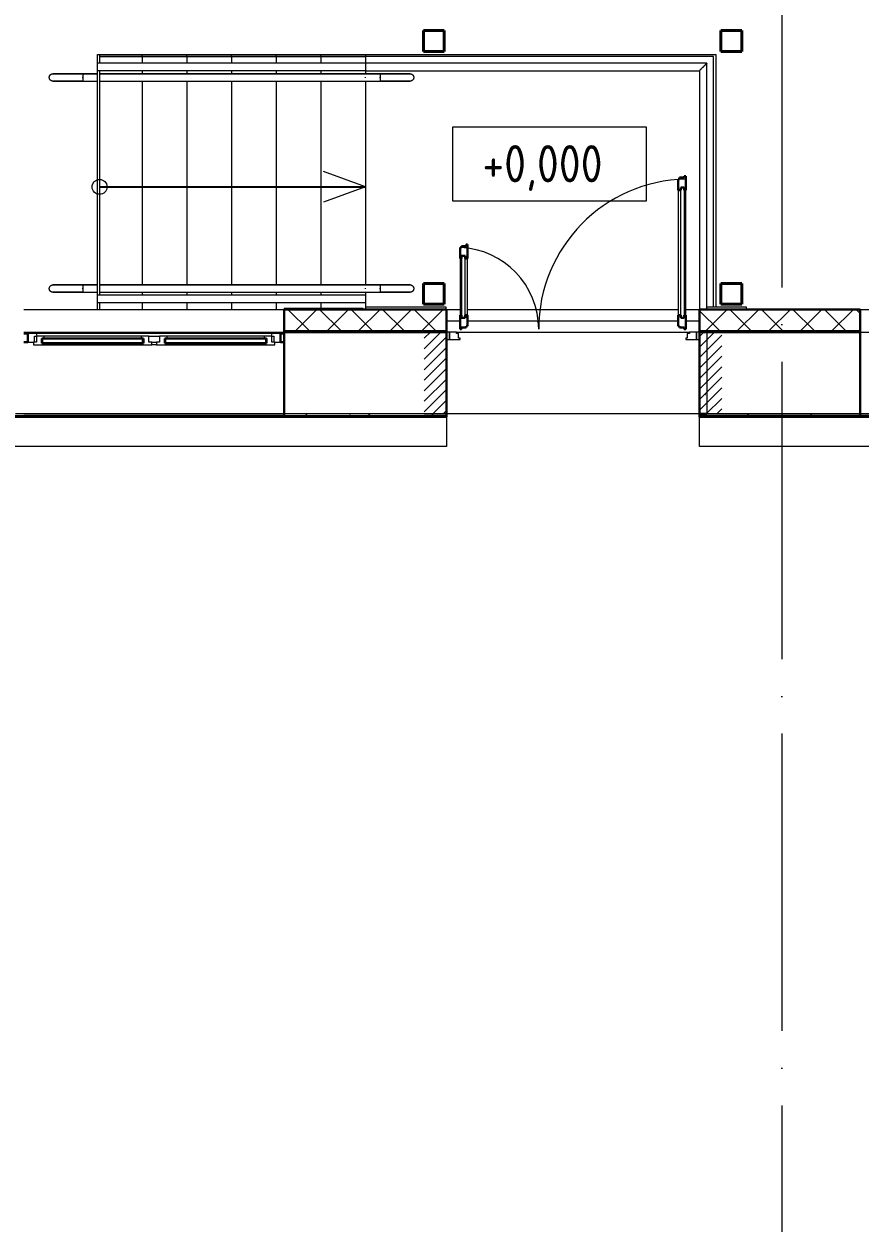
# Model space of a CAD drawing. Header units: millimetres. Extents: x -695119 to 412940, y -249585 to 622758.
# Drawn here: x -12803 to -7183, y 102594 to 110657 of the extents above; entities that cross this region are included whole.
import ezdxf

# ---------------------------------------------------------------- set-up
doc = ezdxf.new("R2010")
doc.units = ezdxf.units.MM
doc.linetypes.add('ADSK_Линия сетки', pattern=[25, 20, -2.5, 0, -2.5])
doc.linetypes.add('ADSK_Штриховая_ш2 п1_5', pattern=[4.5, 3, -1.5])
for name, color, linetype, lineweight in [('_ Окна', 252, 'Continuous', 30), ('Аннотация', 252, 'Continuous', 18), ('Двери', 8, 'Continuous', 9), ('Лестницы', 8, 'Continuous', 9), ('Несущие колонны', 252, 'Continuous', 18), ('Ограждение', 8, 'Continuous', 9), ('Окна', 252, 'Continuous', 9), ('Оси', 252, 'Continuous', 9), ('Отметки', 252, 'Continuous', 9), ('Стены внутренние', 252, 'Continuous', 18), ('Стены наружные', 252, 'Continuous', 18), ('Стены штриховка', 7, 'Continuous', 9)]:
    doc.layers.add(name, color=color, linetype=linetype, lineweight=lineweight)
doc.layers.add('Двери открывание', color=7, linetype='Continuous', lineweight=9, true_color=0xc0c0c0)
doc.layers.add('Узлы', color=7, linetype='Continuous')
doc.styles.add('GOST Common_3', font='', dxfattribs={"height": 3.5})
doc.styles.get('GOST Common_3').set_extended_font_data('GOST type B')

# ---------------------------------------------------------------- blocks, each defined once
blk = doc.blocks.new('1 этаж')
at = {"layer": 'Двери', "lineweight": 18, "true_color": 0x636466}
h = blk.add_hatch(dxfattribs=at)
h.set_pattern_fill('FP_2', color=251, style=0, pattern_type=2)
h.set_pattern_definition([(45, (-54187.8, 27133.27), (-35.3553, 35.3553), [])])
h.paths.add_polyline_path([(-53062.8, 26858.3), (-53062.8, 27408.3), (-53212.8, 27408.3), (-53212.8, 26858.3), (-53135.8, 26858.3)])
h.paths.add_polyline_path([(-54912.8, 26858.3), (-54912.8, 27408.3), (-55062.8, 27408.3), (-55062.8, 26858.3)])
at = {"layer": '_ Окна', "color": 251, "true_color": 0x636466}
for p, q in [((-57727.8, 27398.3), (-57752.8, 27398.3)), ((-57752.8, 27340.3), (-57727.8, 27340.3)), ((-57727.8, 27340.3), (-57727.8, 27398.3)), ((-57629.8, 27364.3), (-57632.8, 27364.3)), ((-57632.8, 27364.3), (-57632.8, 27332.3)), ((-57632.8, 27332.3), (-57629.8, 27332.3)), ((-56952.8, 27364.3), (-57629.8, 27364.3)), ((-57629.8, 27364.3), (-57629.8, 27332.3)), ((-57629.8, 27332.3), (-57629.8, 27364.3)), ((-57629.8, 27332.3), (-56952.8, 27332.3)), ((-56952.8, 27332.3), (-56952.8, 27364.3)), ((-56952.8, 27364.3), (-56952.8, 27332.3)), ((-56949.8, 27364.3), (-56952.8, 27364.3)), ((-56952.8, 27332.3), (-56949.8, 27332.3)), ((-56949.8, 27332.3), (-56949.8, 27364.3)), ((-56802.8, 27364.3), (-56805.8, 27364.3)), ((-56805.8, 27364.3), (-56805.8, 27332.3)), ((-56805.8, 27332.3), (-56802.8, 27332.3)), ((-56125.8, 27364.3), (-56802.8, 27364.3)), ((-56802.8, 27364.3), (-56802.8, 27332.3)), ((-56802.8, 27332.3), (-56802.8, 27364.3)), ((-56802.8, 27332.3), (-56125.8, 27332.3)), ((-56125.8, 27332.3), (-56125.8, 27364.3)), ((-56125.8, 27364.3), (-56125.8, 27332.3)), ((-56122.8, 27364.3), (-56125.8, 27364.3)), ((-56125.8, 27332.3), (-56122.8, 27332.3)), ((-56122.8, 27332.3), (-56122.8, 27364.3)), ((-56002.8, 27398.3), (-56027.8, 27398.3)), ((-56027.8, 27398.3), (-56027.8, 27340.3)), ((-56027.8, 27340.3), (-56002.8, 27340.3))]:
    blk.add_line(p, q, dxfattribs=at)
at = {"layer": '_ Окна', "color": 251, "lineweight": 18, "true_color": 0x636466}
for p, q in [((-57668.4, 27398.3), (-57727.8, 27398.3)), ((-57727.8, 27398.3), (-57727.8, 27340.3)), ((-57727.8, 27340.3), (-57689.8, 27340.3)), ((-57669.8, 27340.3), (-57689.8, 27340.3)), ((-57689.8, 27340.3), (-57689.8, 27323.3)), ((-57681.8, 27340.3), (-57681.8, 27381.3)), ((-57681.8, 27381.3), (-57669.8, 27381.3)), ((-57669.8, 27381.3), (-57669.8, 27340.3)), ((-57619.4, 27381.3), (-57669.8, 27381.3)), ((-57663.8, 27381.3), (-57668.4, 27398.3)), ((-57632.8, 27332.3), (-57632.8, 27364.3)), ((-57632.8, 27364.3), (-57614.8, 27364.3)), ((-57614.8, 27332.3), (-57632.8, 27332.3)), ((-57614.8, 27364.3), (-57619.4, 27381.3)), ((-57617.2, 27323.3), (-57614.8, 27332.3)), ((-56963.2, 27381.3), (-56967.8, 27364.3)), ((-56967.8, 27364.3), (-56949.8, 27364.3)), ((-56949.8, 27332.3), (-56967.8, 27332.3)), ((-56967.8, 27332.3), (-56965.4, 27323.3)), ((-56912.8, 27381.3), (-56963.2, 27381.3)), ((-56949.8, 27364.3), (-56949.8, 27332.3)), ((-56912.8, 27340.3), (-56912.8, 27381.3)), ((-56892.8, 27340.3), (-56912.8, 27340.3)), ((-56892.8, 27323.3), (-56892.8, 27340.3)), ((-56842.8, 27340.3), (-56862.8, 27340.3)), ((-56862.8, 27340.3), (-56862.8, 27323.3)), ((-56842.8, 27381.3), (-56842.8, 27340.3)), ((-56792.4, 27381.3), (-56842.8, 27381.3)), ((-56805.8, 27332.3), (-56805.8, 27364.3)), ((-56805.8, 27364.3), (-56787.8, 27364.3)), ((-56787.8, 27332.3), (-56805.8, 27332.3)), ((-56787.8, 27364.3), (-56792.4, 27381.3)), ((-56790.2, 27323.3), (-56787.8, 27332.3)), ((-56136.2, 27381.3), (-56140.8, 27364.3)), ((-56140.8, 27364.3), (-56122.8, 27364.3)), ((-56122.8, 27332.3), (-56140.8, 27332.3)), ((-56140.8, 27332.3), (-56138.4, 27323.3)), ((-56085.8, 27381.3), (-56136.2, 27381.3)), ((-56122.8, 27364.3), (-56122.8, 27332.3)), ((-56087.2, 27398.3), (-56091.8, 27381.3)), ((-56027.8, 27398.3), (-56087.2, 27398.3)), ((-56085.8, 27340.3), (-56085.8, 27381.3)), ((-56085.8, 27381.3), (-56073.8, 27381.3)), ((-56065.8, 27340.3), (-56085.8, 27340.3)), ((-56073.8, 27381.3), (-56073.8, 27340.3)), ((-56065.8, 27323.3), (-56065.8, 27340.3)), ((-56065.8, 27340.3), (-56027.8, 27340.3)), ((-56027.8, 27340.3), (-56027.8, 27398.3)), ((-57689.8, 27323.3), (-57633.8, 27323.3)), ((-57633.8, 27323.3), (-57632.8, 27324.3)), ((-57632.8, 27324.3), (-57631.8, 27323.3)), ((-57631.8, 27323.3), (-57617.2, 27323.3)), ((-56965.4, 27323.3), (-56950.8, 27323.3)), ((-56950.8, 27323.3), (-56949.8, 27324.3)), ((-56949.8, 27324.3), (-56948.8, 27323.3)), ((-56948.8, 27323.3), (-56892.8, 27323.3)), ((-56862.8, 27323.3), (-56806.8, 27323.3)), ((-56806.8, 27323.3), (-56805.8, 27324.3)), ((-56805.8, 27324.3), (-56804.8, 27323.3)), ((-56804.8, 27323.3), (-56790.2, 27323.3)), ((-56138.4, 27323.3), (-56123.8, 27323.3)), ((-56123.8, 27323.3), (-56122.8, 27324.3)), ((-56122.8, 27324.3), (-56121.8, 27323.3)), ((-56121.8, 27323.3), (-56065.8, 27323.3))]:
    blk.add_line(p, q, dxfattribs=at)
at = {"layer": 'Аннотация', "color": 251, "lineweight": 20, "true_color": 0x636466}
for p, q in [((-54869.9, 28288.4), (-54869.9, 28788.4)), ((-54869.9, 28788.4), (-53569.9, 28788.4)), ((-53569.9, 28788.4), (-53569.9, 28288.4)), ((-55457.8, 28384.3), (-55739.7, 28486.9)), ((-55457.8, 28384.3), (-55739.7, 28281.7)), ((-53569.9, 28288.4), (-54869.9, 28288.4))]:
    blk.add_line(p, q, dxfattribs=at)
blk.add_circle((-57244.8, 28384.3), 50, dxfattribs=at)
at = {"layer": 'Двери', "color": 251, "lineweight": 30, "true_color": 0x636466}
for p, q in [((-53345.8, 28436.3), (-53354.8, 28436.3)), ((-53354.8, 28436.3), (-53354.8, 28362.3)), ((-53313.8, 28446.3), (-53345.8, 28446.3)), ((-53345.8, 28446.3), (-53345.8, 28436.3)), ((-53337.8, 28362.3), (-53337.8, 28380.3)), ((-53337.8, 28380.3), (-53313.8, 28380.3)), ((-53304.8, 28456.3), (-53313.8, 28456.3)), ((-53313.8, 28456.3), (-53313.8, 28446.3)), ((-53313.8, 28380.3), (-53313.8, 28362.3)), ((-53304.8, 28362.3), (-53304.8, 28456.3)), ((-53354.8, 28362.3), (-53337.8, 28362.3)), ((-53313.8, 28362.3), (-53304.8, 28362.3)), ((-54779.8, 27986.3), (-54811.8, 27986.3)), ((-54811.8, 27986.3), (-54811.8, 27976.3)), ((-54770.8, 27996.3), (-54779.8, 27996.3)), ((-54779.8, 27996.3), (-54779.8, 27986.3)), ((-54770.8, 27902.3), (-54770.8, 27996.3)), ((-54811.8, 27976.3), (-54820.8, 27976.3)), ((-54820.8, 27976.3), (-54820.8, 27902.3)), ((-54811.8, 27902.3), (-54820.8, 27902.3)), ((-54811.8, 27920.3), (-54811.8, 27902.3)), ((-54787.8, 27920.3), (-54811.8, 27920.3)), ((-54787.8, 27902.3), (-54787.8, 27920.3)), ((-54770.8, 27902.3), (-54787.8, 27902.3)), ((-54820.8, 27522.3), (-54820.8, 27428.3)), ((-54811.8, 27522.3), (-54820.8, 27522.3)), ((-54811.8, 27504.3), (-54811.8, 27522.3)), ((-54787.8, 27504.3), (-54811.8, 27504.3)), ((-54787.8, 27522.3), (-54787.8, 27504.3)), ((-54770.8, 27522.3), (-54787.8, 27522.3)), ((-54770.8, 27448.3), (-54770.8, 27522.3)), ((-53354.8, 27522.3), (-53354.8, 27448.3)), ((-53354.8, 27522.3), (-53337.8, 27522.3)), ((-53337.8, 27522.3), (-53337.8, 27504.3)), ((-53337.8, 27504.3), (-53313.8, 27504.3)), ((-53313.8, 27522.3), (-53304.8, 27522.3)), ((-53313.8, 27504.3), (-53313.8, 27522.3)), ((-53304.8, 27428.3), (-53304.8, 27522.3)), ((-54820.8, 27428.3), (-54811.8, 27428.3)), ((-54811.8, 27428.3), (-54811.8, 27438.3)), ((-54811.8, 27438.3), (-54779.8, 27438.3)), ((-54779.8, 27438.3), (-54779.8, 27448.3)), ((-54779.8, 27448.3), (-54770.8, 27448.3)), ((-53354.8, 27448.3), (-53345.8, 27448.3)), ((-53345.8, 27448.3), (-53345.8, 27438.3)), ((-53345.8, 27438.3), (-53313.8, 27438.3)), ((-53313.8, 27438.3), (-53313.8, 27428.3)), ((-53313.8, 27428.3), (-53304.8, 27428.3))]:
    blk.add_line(p, q, dxfattribs=at)
at = {"layer": 'Двери', "color": 251, "true_color": 0x636466}
for p, q in [((-53337.8, 27504.3), (-53337.8, 28380.3)), ((-53337.8, 28380.3), (-53313.8, 28380.3)), ((-53313.8, 28380.3), (-53313.8, 27504.3)), ((-53354.8, 28362.3), (-53354.8, 27522.3)), ((-53304.8, 27522.3), (-53304.8, 28362.3)), ((-54820.8, 27902.3), (-54820.8, 27522.3)), ((-54811.8, 27920.3), (-54811.8, 27504.3)), ((-54787.8, 27920.3), (-54811.8, 27920.3)), ((-54787.8, 27504.3), (-54787.8, 27920.3)), ((-54770.8, 27522.3), (-54770.8, 27902.3)), ((-54811.8, 27504.3), (-54787.8, 27504.3)), ((-53313.8, 27504.3), (-53337.8, 27504.3)), ((-54912.8, 27408.3), (-54912.8, 27358.3)), ((-54892.8, 27408.3), (-54912.8, 27408.3)), ((-54912.8, 27358.3), (-54892.8, 27358.3)), ((-54892.8, 27358.3), (-54892.8, 27408.3)), ((-54845.8, 27408.3), (-54892.8, 27408.3)), ((-54892.8, 27408.3), (-54892.8, 27358.3)), ((-54892.8, 27358.3), (-54820.8, 27358.3)), ((-54845.8, 27399.3), (-54845.8, 27408.3)), ((-54830.8, 27399.3), (-54845.8, 27399.3)), ((-54830.8, 27367.3), (-54830.8, 27399.3)), ((-54820.8, 27367.3), (-54830.8, 27367.3)), ((-54820.8, 27358.3), (-54820.8, 27367.3)), ((-53294.8, 27367.3), (-53304.8, 27367.3)), ((-53304.8, 27367.3), (-53304.8, 27358.3)), ((-53304.8, 27358.3), (-53232.8, 27358.3)), ((-53279.8, 27399.3), (-53294.8, 27399.3)), ((-53294.8, 27399.3), (-53294.8, 27367.3)), ((-53279.8, 27408.3), (-53279.8, 27399.3)), ((-53232.8, 27408.3), (-53279.8, 27408.3)), ((-53212.8, 27408.3), (-53232.8, 27408.3)), ((-53232.8, 27408.3), (-53232.8, 27358.3)), ((-53232.8, 27358.3), (-53232.8, 27408.3)), ((-53232.8, 27358.3), (-53212.8, 27358.3)), ((-53212.8, 27358.3), (-53212.8, 27408.3))]:
    blk.add_line(p, q, dxfattribs=at)
at = {"layer": 'Двери', "color": 251, "linetype": 'ADSK_Штриховая_ш2 п1_5', "true_color": 0x636466}
for p, q in [((-54912.8, 27408.3), (-55062.8, 27408.3)), ((-54912.8, 26858.3), (-54912.8, 27408.3)), ((-53062.8, 27408.3), (-53212.8, 27408.3)), ((-53212.8, 27408.3), (-53212.8, 26858.3)), ((-55062.8, 26858.3), (-54912.8, 26858.3)), ((-53212.8, 26858.3), (-53062.8, 26858.3))]:
    blk.add_line(p, q, dxfattribs=at)
at = {"layer": 'Двери открывание', "color": 251, "true_color": 0x636466}
for centre, radius, start, end in [((-53284.8, 27428.3), 1008, 91.1369, 180), ((-54840.8, 27428.3), 548, 0, 87.90845)]:
    blk.add_arc(centre, radius, start, end, dxfattribs=at)
at = {"layer": 'Лестницы', "color": 251, "true_color": 0x636466}
for p, q in [((-57244.8, 29260.3), (-56957.8, 29260.3)), ((-56957.8, 29260.3), (-56657.8, 29260.3)), ((-56957.8, 29260.3), (-56957.8, 29215.3)), ((-56957.8, 29260.3), (-56957.8, 29215.3)), ((-56657.8, 29260.3), (-56357.8, 29260.3)), ((-56657.8, 29260.3), (-56657.8, 29215.3)), ((-56657.8, 29260.3), (-56657.8, 29215.3)), ((-56357.8, 29260.3), (-56057.8, 29260.3)), ((-56357.8, 29260.3), (-56357.8, 29215.3)), ((-56357.8, 29260.3), (-56357.8, 29215.3)), ((-56057.8, 29260.3), (-55757.8, 29260.3)), ((-56057.8, 29260.3), (-56057.8, 29215.3)), ((-56057.8, 29260.3), (-56057.8, 29215.3)), ((-55757.8, 29260.3), (-55457.8, 29260.3)), ((-55757.8, 29260.3), (-55757.8, 29215.3)), ((-55757.8, 29260.3), (-55757.8, 29215.3)), ((-53117.8, 29260.3), (-55457.8, 29260.3)), ((-55457.8, 29260.3), (-55457.8, 29215.3)), ((-55457.8, 29260.3), (-55457.8, 29215.3)), ((-53117.8, 27577.8), (-53117.8, 29260.3)), ((-56957.8, 29165.3), (-56957.8, 29145.3)), ((-56957.8, 29165.3), (-56957.8, 29145.3)), ((-56657.8, 29165.3), (-56657.8, 29145.3)), ((-56657.8, 29165.3), (-56657.8, 29145.3)), ((-56357.8, 29165.3), (-56357.8, 29145.3)), ((-56357.8, 29165.3), (-56357.8, 29145.3)), ((-56057.8, 29165.3), (-56057.8, 29145.3)), ((-56057.8, 29165.3), (-56057.8, 29145.3)), ((-55757.8, 29165.3), (-55757.8, 29145.3)), ((-55757.8, 29165.3), (-55757.8, 29145.3)), ((-55457.8, 29165.3), (-55457.8, 29145.3)), ((-55457.8, 29165.3), (-55457.8, 29145.3)), ((-56957.8, 29095.3), (-56957.8, 27725.3)), ((-56957.8, 29095.3), (-56957.8, 27725.3)), ((-56657.8, 29095.3), (-56657.8, 27725.3)), ((-56657.8, 29095.3), (-56657.8, 27725.3)), ((-56357.8, 29095.3), (-56357.8, 27725.3)), ((-56357.8, 29095.3), (-56357.8, 27725.3)), ((-56057.8, 29095.3), (-56057.8, 27725.3)), ((-56057.8, 29095.3), (-56057.8, 27725.3)), ((-55757.8, 29095.3), (-55757.8, 27725.3)), ((-55757.8, 29095.3), (-55757.8, 27725.3)), ((-55457.8, 29095.3), (-55457.8, 27725.3)), ((-55457.8, 29095.3), (-55457.8, 27725.3)), ((-56957.8, 27675.3), (-56957.8, 27655.3)), ((-56957.8, 27675.3), (-56957.8, 27655.3)), ((-56657.8, 27675.3), (-56657.8, 27655.3)), ((-56657.8, 27675.3), (-56657.8, 27655.3)), ((-56357.8, 27675.3), (-56357.8, 27655.3)), ((-56357.8, 27675.3), (-56357.8, 27655.3)), ((-56057.8, 27675.3), (-56057.8, 27655.3)), ((-56057.8, 27675.3), (-56057.8, 27655.3)), ((-55757.8, 27675.3), (-55757.8, 27655.3)), ((-55757.8, 27675.3), (-55757.8, 27655.3)), ((-55457.8, 27675.3), (-55457.8, 27655.3)), ((-55457.8, 27675.3), (-55457.8, 27655.3)), ((-56957.8, 27605.3), (-56957.8, 27560.3)), ((-56957.8, 27605.3), (-56957.8, 27560.3)), ((-56657.8, 27605.3), (-56657.8, 27560.3)), ((-56657.8, 27605.3), (-56657.8, 27560.3)), ((-56357.8, 27605.3), (-56357.8, 27560.3)), ((-56357.8, 27605.3), (-56357.8, 27560.3)), ((-56057.8, 27605.3), (-56057.8, 27560.3)), ((-56057.8, 27605.3), (-56057.8, 27560.3)), ((-55757.8, 27605.3), (-55757.8, 27565.3)), ((-55757.8, 27605.3), (-55757.8, 27565.3)), ((-55457.8, 27605.3), (-55457.8, 27577.8)), ((-55457.8, 27605.3), (-55457.8, 27577.8)), ((-55457.8, 27562.8), (-55457.8, 27560.3)), ((-55457.8, 27562.8), (-55457.8, 27560.3)), ((-53117.8, 27560.1), (-53117.8, 27562.8)), ((-54912.8, 27484.3), (-54820.8, 27484.3)), ((-54770.8, 27484.3), (-53354.8, 27484.3)), ((-53304.8, 27484.3), (-53212.8, 27484.3))]:
    blk.add_line(p, q, dxfattribs=at)
at = {"layer": 'Несущие колонны', "color": 251, "lineweight": 40, "true_color": 0x636466}
for p, q in [((-55067.8, 29295.3), (-55067.8, 29435.3)), ((-55067.8, 29435.3), (-54927.8, 29435.3)), ((-54927.8, 29435.3), (-55067.8, 29435.3)), ((-55067.8, 29435.3), (-55067.8, 29295.3)), ((-54927.8, 29435.3), (-54927.8, 29295.3)), ((-54927.8, 29295.3), (-54927.8, 29435.3)), ((-53067.8, 29295.3), (-53067.8, 29435.3)), ((-53067.8, 29435.3), (-52927.8, 29435.3)), ((-52927.8, 29435.3), (-53067.8, 29435.3)), ((-53067.8, 29435.3), (-53067.8, 29295.3)), ((-52927.8, 29435.3), (-52927.8, 29295.3)), ((-52927.8, 29295.3), (-52927.8, 29435.3)), ((-54927.8, 29295.3), (-55067.8, 29295.3)), ((-55067.8, 29295.3), (-54927.8, 29295.3)), ((-52927.8, 29295.3), (-53067.8, 29295.3)), ((-53067.8, 29295.3), (-52927.8, 29295.3)), ((-55067.8, 27595.3), (-55067.8, 27735.3)), ((-55067.8, 27735.3), (-54927.8, 27735.3)), ((-54927.8, 27735.3), (-55067.8, 27735.3)), ((-55067.8, 27735.3), (-55067.8, 27595.3)), ((-54927.8, 27735.3), (-54927.8, 27595.3)), ((-54927.8, 27595.3), (-54927.8, 27735.3)), ((-53067.8, 27595.3), (-53067.8, 27735.3)), ((-53067.8, 27735.3), (-52927.8, 27735.3)), ((-52927.8, 27735.3), (-53067.8, 27735.3)), ((-53067.8, 27735.3), (-53067.8, 27595.3)), ((-52927.8, 27735.3), (-52927.8, 27595.3)), ((-52927.8, 27595.3), (-52927.8, 27735.3)), ((-54927.8, 27595.3), (-55067.8, 27595.3)), ((-55067.8, 27595.3), (-54927.8, 27595.3)), ((-52927.8, 27595.3), (-53067.8, 27595.3)), ((-53067.8, 27595.3), (-52927.8, 27595.3))]:
    blk.add_line(p, q, dxfattribs=at)
at = {"layer": 'Ограждение', "color": 251, "true_color": 0x636466}
for p, q in [((-57257.8, 29165.3), (-57257.8, 29215.3)), ((-55457.8, 29215.3), (-57257.8, 29215.3)), ((-55457.8, 29215.3), (-55457.8, 29165.3)), ((-53162.8, 29215.3), (-55457.8, 29215.3)), ((-55457.8, 29192.6), (-55457.8, 29187.9)), ((-53162.8, 27560.3), (-53162.8, 29215.3)), ((-57257.8, 29145.3), (-57357.8, 29145.3)), ((-57357.8, 29145.3), (-57357.8, 29095.3)), ((-57357.8, 29145.3), (-57257.8, 29145.3)), ((-57357.8, 29122.6), (-57357.8, 29117.9)), ((-57357.8, 29120.3), (-57357.8, 29122.6)), ((-57357.8, 29117.9), (-57357.8, 29120.3)), ((-55457.8, 29165.3), (-57257.8, 29165.3)), ((-55451.3, 29145.3), (-57244.8, 29145.3)), ((-57244.8, 29145.3), (-55457.8, 29145.3)), ((-55457.8, 29165.3), (-53212.8, 29165.3)), ((-55457.8, 29145.3), (-55357.8, 29145.3)), ((-55357.8, 29145.3), (-55451.3, 29145.3)), ((-55357.8, 29145.3), (-55357.8, 29095.3)), ((-55357.8, 29117.9), (-55357.8, 29122.6)), ((-55357.8, 29122.6), (-55357.8, 29120.3)), ((-55357.8, 29120.3), (-55357.8, 29117.9)), ((-53212.8, 29165.3), (-53212.8, 27560.3)), ((-57357.8, 29095.3), (-57257.8, 29095.3)), ((-57357.8, 29095.3), (-57257.8, 29095.3)), ((-57244.8, 29095.3), (-55451.3, 29095.3)), ((-57244.8, 29095.3), (-55457.8, 29095.3)), ((-55457.8, 29095.3), (-55357.8, 29095.3)), ((-55451.3, 29095.3), (-55357.8, 29095.3)), ((-57257.8, 27725.3), (-57357.8, 27725.3)), ((-57357.8, 27725.3), (-57357.8, 27675.3)), ((-57357.8, 27725.3), (-57257.8, 27725.3)), ((-57357.8, 27702.6), (-57357.8, 27697.9)), ((-57357.8, 27700.3), (-57357.8, 27702.6)), ((-57357.8, 27697.9), (-57357.8, 27700.3)), ((-57357.8, 27675.3), (-57257.8, 27675.3)), ((-57357.8, 27675.3), (-57257.8, 27675.3)), ((-57257.8, 27605.3), (-57257.8, 27655.3)), ((-55457.8, 27655.3), (-57257.8, 27655.3)), ((-55451.3, 27725.3), (-57244.8, 27725.3)), ((-57244.8, 27725.3), (-55457.8, 27725.3)), ((-57244.8, 27675.3), (-55451.3, 27675.3)), ((-57244.8, 27675.3), (-55457.8, 27675.3)), ((-55457.8, 27725.3), (-55357.8, 27725.3)), ((-55457.8, 27675.3), (-55357.8, 27675.3)), ((-55457.8, 27655.3), (-55457.8, 27605.3)), ((-55357.8, 27725.3), (-55451.3, 27725.3)), ((-55451.3, 27675.3), (-55357.8, 27675.3)), ((-55357.8, 27725.3), (-55357.8, 27675.3)), ((-55357.8, 27697.9), (-55357.8, 27702.6)), ((-55357.8, 27702.6), (-55357.8, 27700.3)), ((-55357.8, 27700.3), (-55357.8, 27697.9)), ((-55457.8, 27605.3), (-57257.8, 27605.3)), ((-57752.8, 26858.3), (-56002.8, 26858.3)), ((-52132.8, 26858.3), (-50382.8, 26858.3)), ((-54912.8, 26838.3), (-54912.8, 26638.3)), ((-53212.8, 26638.3), (-53212.8, 26838.3)), ((-54912.8, 26638.3), (-58442.8, 26638.3)), ((-44482.8, 26638.3), (-53212.8, 26638.3))]:
    blk.add_line(p, q, dxfattribs=at)
at = {"layer": 'Ограждение', "color": 251, "true_color": 0x636466, "flags": 128}
for points in [[(-57582.8, 29120.3), (-57582.8, 29121.3), (-57582.7, 29122.3), (-57582.6, 29123.3), (-57582.5, 29124.3), (-57582.3, 29125.2), (-57582.1, 29126.2), (-57581.8, 29127.2), (-57581.5, 29128.1), (-57581.2, 29129.1), (-57580.8, 29130), (-57580.4, 29130.9), (-57580, 29131.8), (-57579.5, 29132.7), (-57579, 29133.5), (-57578.4, 29134.4), (-57577.9, 29135.2), (-57577.2, 29136), (-57576.6, 29136.8), (-57575.9, 29137.5), (-57575.2, 29138.2), (-57574.5, 29138.9), (-57573.7, 29139.5), (-57572.9, 29140.2), (-57572.1, 29140.7), (-57571.3, 29141.3), (-57570.5, 29141.8), (-57569.6, 29142.3), (-57568.7, 29142.8), (-57567.8, 29143.2), (-57566.9, 29143.6), (-57565.9, 29143.9), (-57565, 29144.2), (-57564, 29144.5), (-57563, 29144.7), (-57562.1, 29144.9), (-57561.1, 29145.1), (-57560.1, 29145.2), (-57559.1, 29145.2), (-57558.1, 29145.3), (-57557.8, 29145.3)], [(-57557.8, 29095.3), (-57558.8, 29095.3), (-57559.8, 29095.3), (-57560.8, 29095.4), (-57561.8, 29095.6), (-57562.8, 29095.8), (-57563.7, 29096), (-57564.7, 29096.2), (-57565.7, 29096.5), (-57566.6, 29096.9), (-57567.5, 29097.2), (-57568.5, 29097.7), (-57569.3, 29098.1), (-57570.2, 29098.6), (-57571.1, 29099.1), (-57571.9, 29099.6), (-57572.7, 29100.2), (-57573.5, 29100.8), (-57574.3, 29101.5), (-57575, 29102.1), (-57575.7, 29102.9), (-57576.4, 29103.6), (-57577.1, 29104.3), (-57577.7, 29105.1), (-57578.3, 29105.9), (-57578.8, 29106.8), (-57579.4, 29107.6), (-57579.9, 29108.5), (-57580.3, 29109.4), (-57580.7, 29110.3), (-57581.1, 29111.2), (-57581.4, 29112.1), (-57581.8, 29113.1), (-57582, 29114.1), (-57582.2, 29115), (-57582.4, 29116), (-57582.6, 29117), (-57582.7, 29118), (-57582.8, 29119), (-57582.8, 29120), (-57582.8, 29120.3)], [(-57357.8, 29145.3), (-57365.8, 29145.3), (-57373.8, 29145.3), (-57381.7, 29145.3), (-57389.7, 29145.3), (-57397.5, 29145.3), (-57405.3, 29145.3), (-57413.1, 29145.3), (-57420.7, 29145.3), (-57428.3, 29145.3), (-57435.7, 29145.3), (-57443, 29145.3), (-57450.2, 29145.3), (-57457.2, 29145.3), (-57464, 29145.3), (-57470.7, 29145.3), (-57477.2, 29145.3), (-57483.6, 29145.3), (-57489.7, 29145.3), (-57495.6, 29145.3), (-57501.3, 29145.3), (-57506.7, 29145.3), (-57511.9, 29145.3), (-57516.9, 29145.3), (-57521.6, 29145.3), (-57526.1, 29145.3), (-57530.3, 29145.3), (-57534.2, 29145.3), (-57537.8, 29145.3), (-57541.2, 29145.3), (-57544.2, 29145.3), (-57547, 29145.3), (-57549.4, 29145.3), (-57551.5, 29145.3), (-57553.4, 29145.3), (-57554.9, 29145.3), (-57556.1, 29145.3), (-57557, 29145.3), (-57557.5, 29145.3), (-57557.8, 29145.3), (-57557.8, 29145.3)], [(-57557.8, 29145.3), (-57557.6, 29145.3), (-57557.2, 29145.3), (-57556.4, 29145.3), (-57555.2, 29145.3), (-57553.8, 29145.3), (-57552.1, 29145.3), (-57550, 29145.3), (-57547.6, 29145.3), (-57545, 29145.3), (-57542, 29145.3), (-57538.8, 29145.3), (-57535.2, 29145.3), (-57531.4, 29145.3), (-57527.3, 29145.3), (-57522.9, 29145.3), (-57518.2, 29145.3), (-57513.3, 29145.3), (-57508.2, 29145.3), (-57502.8, 29145.3), (-57497.1, 29145.3), (-57491.3, 29145.3), (-57485.2, 29145.3), (-57479, 29145.3), (-57472.5, 29145.3), (-57465.9, 29145.3), (-57459, 29145.3), (-57452.1, 29145.3), (-57444.9, 29145.3), (-57437.7, 29145.3), (-57430.3, 29145.3), (-57422.8, 29145.3), (-57415.1, 29145.3), (-57407.4, 29145.3), (-57399.6, 29145.3), (-57391.8, 29145.3), (-57383.9, 29145.3), (-57375.9, 29145.3), (-57368, 29145.3), (-57360, 29145.3), (-57357.8, 29145.3)], [(-55357.8, 29145.3), (-55349.8, 29145.3), (-55341.8, 29145.3), (-55333.9, 29145.3), (-55325.9, 29145.3), (-55318.1, 29145.3), (-55310.3, 29145.3), (-55302.5, 29145.3), (-55294.9, 29145.3), (-55287.3, 29145.3), (-55279.9, 29145.3), (-55272.6, 29145.3), (-55265.4, 29145.3), (-55258.4, 29145.3), (-55251.6, 29145.3), (-55244.9, 29145.3), (-55238.4, 29145.3), (-55232, 29145.3), (-55225.9, 29145.3), (-55220, 29145.3), (-55214.3, 29145.3), (-55208.9, 29145.3), (-55203.7, 29145.3), (-55198.7, 29145.3), (-55194, 29145.3), (-55189.5, 29145.3), (-55185.3, 29145.3), (-55181.4, 29145.3), (-55177.8, 29145.3), (-55174.4, 29145.3), (-55171.4, 29145.3), (-55168.6, 29145.3), (-55166.2, 29145.3), (-55164.1, 29145.3), (-55162.2, 29145.3), (-55160.7, 29145.3), (-55159.5, 29145.3), (-55158.6, 29145.3), (-55158.1, 29145.3), (-55157.8, 29145.3), (-55157.8, 29145.3)], [(-55157.8, 29145.3), (-55158, 29145.3), (-55158.4, 29145.3), (-55159.2, 29145.3), (-55160.4, 29145.3), (-55161.8, 29145.3), (-55163.5, 29145.3), (-55165.6, 29145.3), (-55168, 29145.3), (-55170.6, 29145.3), (-55173.6, 29145.3), (-55176.9, 29145.3), (-55180.4, 29145.3), (-55184.2, 29145.3), (-55188.4, 29145.3), (-55192.7, 29145.3), (-55197.4, 29145.3), (-55202.3, 29145.3), (-55207.4, 29145.3), (-55212.8, 29145.3), (-55218.5, 29145.3), (-55224.3, 29145.3), (-55230.4, 29145.3), (-55236.6, 29145.3), (-55243.1, 29145.3), (-55249.7, 29145.3), (-55256.6, 29145.3), (-55263.5, 29145.3), (-55270.7, 29145.3), (-55277.9, 29145.3), (-55285.3, 29145.3), (-55292.8, 29145.3), (-55300.5, 29145.3), (-55308.2, 29145.3), (-55316, 29145.3), (-55323.8, 29145.3), (-55331.7, 29145.3), (-55339.7, 29145.3), (-55347.6, 29145.3), (-55355.6, 29145.3), (-55357.8, 29145.3)], [(-55157.8, 29145.3), (-55156.8, 29145.2), (-55155.8, 29145.2), (-55154.8, 29145.1), (-55153.8, 29144.9), (-55152.8, 29144.8), (-55151.9, 29144.6), (-55150.9, 29144.3), (-55149.9, 29144), (-55149, 29143.7), (-55148.1, 29143.3), (-55147.2, 29142.9), (-55146.3, 29142.4), (-55145.4, 29142), (-55144.5, 29141.5), (-55143.7, 29140.9), (-55142.9, 29140.3), (-55142.1, 29139.7), (-55141.3, 29139.1), (-55140.6, 29138.4), (-55139.9, 29137.7), (-55139.2, 29137), (-55138.5, 29136.2), (-55137.9, 29135.4), (-55137.3, 29134.6), (-55136.8, 29133.8), (-55136.2, 29132.9), (-55135.8, 29132.1), (-55135.3, 29131.2), (-55134.9, 29130.3), (-55134.5, 29129.3), (-55134.2, 29128.4), (-55133.9, 29127.4), (-55133.6, 29126.5), (-55133.4, 29125.5), (-55133.2, 29124.5), (-55133, 29123.5), (-55132.9, 29122.5), (-55132.8, 29121.5), (-55132.8, 29120.5), (-55132.8, 29120.3)], [(-55132.8, 29120.3), (-55132.8, 29119.3), (-55132.9, 29118.3), (-55133, 29117.3), (-55133.1, 29116.3), (-55133.3, 29115.3), (-55133.5, 29114.3), (-55133.8, 29113.4), (-55134.1, 29112.4), (-55134.4, 29111.5), (-55134.8, 29110.5), (-55135.2, 29109.6), (-55135.6, 29108.7), (-55136.1, 29107.8), (-55136.6, 29107), (-55137.2, 29106.2), (-55137.7, 29105.3), (-55138.4, 29104.5), (-55139, 29103.8), (-55139.7, 29103), (-55140.4, 29102.3), (-55141.1, 29101.7), (-55141.9, 29101), (-55142.7, 29100.4), (-55143.5, 29099.8), (-55144.3, 29099.2), (-55145.1, 29098.7), (-55146, 29098.2), (-55146.9, 29097.8), (-55147.8, 29097.3), (-55148.7, 29097), (-55149.7, 29096.6), (-55150.6, 29096.3), (-55151.6, 29096.1), (-55152.6, 29095.8), (-55153.6, 29095.6), (-55154.5, 29095.5), (-55155.5, 29095.4), (-55156.5, 29095.3), (-55157.5, 29095.3), (-55157.8, 29095.3)], [(-57357.8, 29095.3), (-57365.8, 29095.3), (-57373.8, 29095.3), (-57381.7, 29095.3), (-57389.7, 29095.3), (-57397.5, 29095.3), (-57405.3, 29095.3), (-57413.1, 29095.3), (-57420.7, 29095.3), (-57428.3, 29095.3), (-57435.7, 29095.3), (-57443, 29095.3), (-57450.2, 29095.3), (-57457.2, 29095.3), (-57464, 29095.3), (-57470.7, 29095.3), (-57477.2, 29095.3), (-57483.6, 29095.3), (-57489.7, 29095.3), (-57495.6, 29095.3), (-57501.3, 29095.3), (-57506.7, 29095.3), (-57511.9, 29095.3), (-57516.9, 29095.3), (-57521.6, 29095.3), (-57526.1, 29095.3), (-57530.3, 29095.3), (-57534.2, 29095.3), (-57537.8, 29095.3), (-57541.2, 29095.3), (-57544.2, 29095.3), (-57547, 29095.3), (-57549.4, 29095.3), (-57551.5, 29095.3), (-57553.4, 29095.3), (-57554.9, 29095.3), (-57556.1, 29095.3), (-57557, 29095.3), (-57557.5, 29095.3), (-57557.8, 29095.3), (-57557.8, 29095.3)], [(-57557.8, 29095.3), (-57557.6, 29095.3), (-57557.2, 29095.3), (-57556.4, 29095.3), (-57555.2, 29095.3), (-57553.8, 29095.3), (-57552.1, 29095.3), (-57550, 29095.3), (-57547.6, 29095.3), (-57545, 29095.3), (-57542, 29095.3), (-57538.8, 29095.3), (-57535.2, 29095.3), (-57531.4, 29095.3), (-57527.3, 29095.3), (-57522.9, 29095.3), (-57518.2, 29095.3), (-57513.3, 29095.3), (-57508.2, 29095.3), (-57502.8, 29095.3), (-57497.1, 29095.3), (-57491.3, 29095.3), (-57485.2, 29095.3), (-57479, 29095.3), (-57472.5, 29095.3), (-57465.9, 29095.3), (-57459, 29095.3), (-57452.1, 29095.3), (-57444.9, 29095.3), (-57437.7, 29095.3), (-57430.3, 29095.3), (-57422.8, 29095.3), (-57415.1, 29095.3), (-57407.4, 29095.3), (-57399.6, 29095.3), (-57391.8, 29095.3), (-57383.9, 29095.3), (-57375.9, 29095.3), (-57368, 29095.3), (-57360, 29095.3), (-57357.8, 29095.3)], [(-55357.8, 29095.3), (-55349.8, 29095.3), (-55341.8, 29095.3), (-55333.9, 29095.3), (-55325.9, 29095.3), (-55318.1, 29095.3), (-55310.3, 29095.3), (-55302.5, 29095.3), (-55294.9, 29095.3), (-55287.3, 29095.3), (-55279.9, 29095.3), (-55272.6, 29095.3), (-55265.4, 29095.3), (-55258.4, 29095.3), (-55251.6, 29095.3), (-55244.9, 29095.3), (-55238.4, 29095.3), (-55232, 29095.3), (-55225.9, 29095.3), (-55220, 29095.3), (-55214.3, 29095.3), (-55208.9, 29095.3), (-55203.7, 29095.3), (-55198.7, 29095.3), (-55194, 29095.3), (-55189.5, 29095.3), (-55185.3, 29095.3), (-55181.4, 29095.3), (-55177.8, 29095.3), (-55174.4, 29095.3), (-55171.4, 29095.3), (-55168.6, 29095.3), (-55166.2, 29095.3), (-55164.1, 29095.3), (-55162.2, 29095.3), (-55160.7, 29095.3), (-55159.5, 29095.3), (-55158.6, 29095.3), (-55158.1, 29095.3), (-55157.8, 29095.3), (-55157.8, 29095.3)], [(-55157.8, 29095.3), (-55158, 29095.3), (-55158.4, 29095.3), (-55159.2, 29095.3), (-55160.4, 29095.3), (-55161.8, 29095.3), (-55163.5, 29095.3), (-55165.6, 29095.3), (-55168, 29095.3), (-55170.6, 29095.3), (-55173.6, 29095.3), (-55176.9, 29095.3), (-55180.4, 29095.3), (-55184.2, 29095.3), (-55188.4, 29095.3), (-55192.7, 29095.3), (-55197.4, 29095.3), (-55202.3, 29095.3), (-55207.4, 29095.3), (-55212.8, 29095.3), (-55218.5, 29095.3), (-55224.3, 29095.3), (-55230.4, 29095.3), (-55236.6, 29095.3), (-55243.1, 29095.3), (-55249.7, 29095.3), (-55256.6, 29095.3), (-55263.5, 29095.3), (-55270.7, 29095.3), (-55277.9, 29095.3), (-55285.3, 29095.3), (-55292.8, 29095.3), (-55300.5, 29095.3), (-55308.2, 29095.3), (-55316, 29095.3), (-55323.8, 29095.3), (-55331.7, 29095.3), (-55339.7, 29095.3), (-55347.6, 29095.3), (-55355.6, 29095.3), (-55357.8, 29095.3)], [(-57582.8, 27700.3), (-57582.8, 27701.3), (-57582.7, 27702.3), (-57582.6, 27703.3), (-57582.5, 27704.3), (-57582.3, 27705.2), (-57582.1, 27706.2), (-57581.8, 27707.2), (-57581.5, 27708.1), (-57581.2, 27709.1), (-57580.8, 27710), (-57580.4, 27710.9), (-57580, 27711.8), (-57579.5, 27712.7), (-57579, 27713.5), (-57578.4, 27714.4), (-57577.9, 27715.2), (-57577.2, 27716), (-57576.6, 27716.8), (-57575.9, 27717.5), (-57575.2, 27718.2), (-57574.5, 27718.9), (-57573.7, 27719.5), (-57572.9, 27720.2), (-57572.1, 27720.7), (-57571.3, 27721.3), (-57570.5, 27721.8), (-57569.6, 27722.3), (-57568.7, 27722.8), (-57567.8, 27723.2), (-57566.9, 27723.6), (-57565.9, 27723.9), (-57565, 27724.2), (-57564, 27724.5), (-57563, 27724.7), (-57562.1, 27724.9), (-57561.1, 27725.1), (-57560.1, 27725.2), (-57559.1, 27725.2), (-57558.1, 27725.3), (-57557.8, 27725.3)], [(-57557.8, 27675.3), (-57558.8, 27675.3), (-57559.8, 27675.3), (-57560.8, 27675.4), (-57561.8, 27675.6), (-57562.8, 27675.8), (-57563.7, 27676), (-57564.7, 27676.2), (-57565.7, 27676.5), (-57566.6, 27676.9), (-57567.5, 27677.2), (-57568.5, 27677.7), (-57569.3, 27678.1), (-57570.2, 27678.6), (-57571.1, 27679.1), (-57571.9, 27679.6), (-57572.7, 27680.2), (-57573.5, 27680.8), (-57574.3, 27681.5), (-57575, 27682.1), (-57575.7, 27682.9), (-57576.4, 27683.6), (-57577.1, 27684.3), (-57577.7, 27685.1), (-57578.3, 27685.9), (-57578.8, 27686.8), (-57579.4, 27687.6), (-57579.9, 27688.5), (-57580.3, 27689.4), (-57580.7, 27690.3), (-57581.1, 27691.2), (-57581.4, 27692.1), (-57581.8, 27693.1), (-57582, 27694.1), (-57582.2, 27695), (-57582.4, 27696), (-57582.6, 27697), (-57582.7, 27698), (-57582.8, 27699), (-57582.8, 27700), (-57582.8, 27700.3)], [(-57357.8, 27725.3), (-57365.8, 27725.3), (-57373.8, 27725.3), (-57381.7, 27725.3), (-57389.7, 27725.3), (-57397.5, 27725.3), (-57405.3, 27725.3), (-57413.1, 27725.3), (-57420.7, 27725.3), (-57428.3, 27725.3), (-57435.7, 27725.3), (-57443, 27725.3), (-57450.2, 27725.3), (-57457.2, 27725.3), (-57464, 27725.3), (-57470.7, 27725.3), (-57477.2, 27725.3), (-57483.6, 27725.3), (-57489.7, 27725.3), (-57495.6, 27725.3), (-57501.3, 27725.3), (-57506.7, 27725.3), (-57511.9, 27725.3), (-57516.9, 27725.3), (-57521.6, 27725.3), (-57526.1, 27725.3), (-57530.3, 27725.3), (-57534.2, 27725.3), (-57537.8, 27725.3), (-57541.2, 27725.3), (-57544.2, 27725.3), (-57547, 27725.3), (-57549.4, 27725.3), (-57551.5, 27725.3), (-57553.4, 27725.3), (-57554.9, 27725.3), (-57556.1, 27725.3), (-57557, 27725.3), (-57557.5, 27725.3), (-57557.8, 27725.3), (-57557.8, 27725.3)], [(-57557.8, 27725.3), (-57557.6, 27725.3), (-57557.2, 27725.3), (-57556.4, 27725.3), (-57555.2, 27725.3), (-57553.8, 27725.3), (-57552.1, 27725.3), (-57550, 27725.3), (-57547.6, 27725.3), (-57545, 27725.3), (-57542, 27725.3), (-57538.8, 27725.3), (-57535.2, 27725.3), (-57531.4, 27725.3), (-57527.3, 27725.3), (-57522.9, 27725.3), (-57518.2, 27725.3), (-57513.3, 27725.3), (-57508.2, 27725.3), (-57502.8, 27725.3), (-57497.1, 27725.3), (-57491.3, 27725.3), (-57485.2, 27725.3), (-57479, 27725.3), (-57472.5, 27725.3), (-57465.9, 27725.3), (-57459, 27725.3), (-57452.1, 27725.3), (-57444.9, 27725.3), (-57437.7, 27725.3), (-57430.3, 27725.3), (-57422.8, 27725.3), (-57415.1, 27725.3), (-57407.4, 27725.3), (-57399.6, 27725.3), (-57391.8, 27725.3), (-57383.9, 27725.3), (-57375.9, 27725.3), (-57368, 27725.3), (-57360, 27725.3), (-57357.8, 27725.3)], [(-57357.8, 27675.3), (-57365.8, 27675.3), (-57373.8, 27675.3), (-57381.7, 27675.3), (-57389.7, 27675.3), (-57397.5, 27675.3), (-57405.3, 27675.3), (-57413.1, 27675.3), (-57420.7, 27675.3), (-57428.3, 27675.3), (-57435.7, 27675.3), (-57443, 27675.3), (-57450.2, 27675.3), (-57457.2, 27675.3), (-57464, 27675.3), (-57470.7, 27675.3), (-57477.2, 27675.3), (-57483.6, 27675.3), (-57489.7, 27675.3), (-57495.6, 27675.3), (-57501.3, 27675.3), (-57506.7, 27675.3), (-57511.9, 27675.3), (-57516.9, 27675.3), (-57521.6, 27675.3), (-57526.1, 27675.3), (-57530.3, 27675.3), (-57534.2, 27675.3), (-57537.8, 27675.3), (-57541.2, 27675.3), (-57544.2, 27675.3), (-57547, 27675.3), (-57549.4, 27675.3), (-57551.5, 27675.3), (-57553.4, 27675.3), (-57554.9, 27675.3), (-57556.1, 27675.3), (-57557, 27675.3), (-57557.5, 27675.3), (-57557.8, 27675.3), (-57557.8, 27675.3)], [(-57557.8, 27675.3), (-57557.6, 27675.3), (-57557.2, 27675.3), (-57556.4, 27675.3), (-57555.2, 27675.3), (-57553.8, 27675.3), (-57552.1, 27675.3), (-57550, 27675.3), (-57547.6, 27675.3), (-57545, 27675.3), (-57542, 27675.3), (-57538.8, 27675.3), (-57535.2, 27675.3), (-57531.4, 27675.3), (-57527.3, 27675.3), (-57522.9, 27675.3), (-57518.2, 27675.3), (-57513.3, 27675.3), (-57508.2, 27675.3), (-57502.8, 27675.3), (-57497.1, 27675.3), (-57491.3, 27675.3), (-57485.2, 27675.3), (-57479, 27675.3), (-57472.5, 27675.3), (-57465.9, 27675.3), (-57459, 27675.3), (-57452.1, 27675.3), (-57444.9, 27675.3), (-57437.7, 27675.3), (-57430.3, 27675.3), (-57422.8, 27675.3), (-57415.1, 27675.3), (-57407.4, 27675.3), (-57399.6, 27675.3), (-57391.8, 27675.3), (-57383.9, 27675.3), (-57375.9, 27675.3), (-57368, 27675.3), (-57360, 27675.3), (-57357.8, 27675.3)], [(-55357.8, 27725.3), (-55349.8, 27725.3), (-55341.8, 27725.3), (-55333.9, 27725.3), (-55325.9, 27725.3), (-55318.1, 27725.3), (-55310.3, 27725.3), (-55302.5, 27725.3), (-55294.9, 27725.3), (-55287.3, 27725.3), (-55279.9, 27725.3), (-55272.6, 27725.3), (-55265.4, 27725.3), (-55258.4, 27725.3), (-55251.6, 27725.3), (-55244.9, 27725.3), (-55238.4, 27725.3), (-55232, 27725.3), (-55225.9, 27725.3), (-55220, 27725.3), (-55214.3, 27725.3), (-55208.9, 27725.3), (-55203.7, 27725.3), (-55198.7, 27725.3), (-55194, 27725.3), (-55189.5, 27725.3), (-55185.3, 27725.3), (-55181.4, 27725.3), (-55177.8, 27725.3), (-55174.4, 27725.3), (-55171.4, 27725.3), (-55168.6, 27725.3), (-55166.2, 27725.3), (-55164.1, 27725.3), (-55162.2, 27725.3), (-55160.7, 27725.3), (-55159.5, 27725.3), (-55158.6, 27725.3), (-55158.1, 27725.3), (-55157.8, 27725.3), (-55157.8, 27725.3)], [(-55157.8, 27725.3), (-55158, 27725.3), (-55158.4, 27725.3), (-55159.2, 27725.3), (-55160.4, 27725.3), (-55161.8, 27725.3), (-55163.5, 27725.3), (-55165.6, 27725.3), (-55168, 27725.3), (-55170.6, 27725.3), (-55173.6, 27725.3), (-55176.9, 27725.3), (-55180.4, 27725.3), (-55184.2, 27725.3), (-55188.4, 27725.3), (-55192.7, 27725.3), (-55197.4, 27725.3), (-55202.3, 27725.3), (-55207.4, 27725.3), (-55212.8, 27725.3), (-55218.5, 27725.3), (-55224.3, 27725.3), (-55230.4, 27725.3), (-55236.6, 27725.3), (-55243.1, 27725.3), (-55249.7, 27725.3), (-55256.6, 27725.3), (-55263.5, 27725.3), (-55270.7, 27725.3), (-55277.9, 27725.3), (-55285.3, 27725.3), (-55292.8, 27725.3), (-55300.5, 27725.3), (-55308.2, 27725.3), (-55316, 27725.3), (-55323.8, 27725.3), (-55331.7, 27725.3), (-55339.7, 27725.3), (-55347.6, 27725.3), (-55355.6, 27725.3), (-55357.8, 27725.3)], [(-55357.8, 27675.3), (-55349.8, 27675.3), (-55341.8, 27675.3), (-55333.9, 27675.3), (-55325.9, 27675.3), (-55318.1, 27675.3), (-55310.3, 27675.3), (-55302.5, 27675.3), (-55294.9, 27675.3), (-55287.3, 27675.3), (-55279.9, 27675.3), (-55272.6, 27675.3), (-55265.4, 27675.3), (-55258.4, 27675.3), (-55251.6, 27675.3), (-55244.9, 27675.3), (-55238.4, 27675.3), (-55232, 27675.3), (-55225.9, 27675.3), (-55220, 27675.3), (-55214.3, 27675.3), (-55208.9, 27675.3), (-55203.7, 27675.3), (-55198.7, 27675.3), (-55194, 27675.3), (-55189.5, 27675.3), (-55185.3, 27675.3), (-55181.4, 27675.3), (-55177.8, 27675.3), (-55174.4, 27675.3), (-55171.4, 27675.3), (-55168.6, 27675.3), (-55166.2, 27675.3), (-55164.1, 27675.3), (-55162.2, 27675.3), (-55160.7, 27675.3), (-55159.5, 27675.3), (-55158.6, 27675.3), (-55158.1, 27675.3), (-55157.8, 27675.3), (-55157.8, 27675.3)], [(-55157.8, 27675.3), (-55158, 27675.3), (-55158.4, 27675.3), (-55159.2, 27675.3), (-55160.4, 27675.3), (-55161.8, 27675.3), (-55163.5, 27675.3), (-55165.6, 27675.3), (-55168, 27675.3), (-55170.6, 27675.3), (-55173.6, 27675.3), (-55176.9, 27675.3), (-55180.4, 27675.3), (-55184.2, 27675.3), (-55188.4, 27675.3), (-55192.7, 27675.3), (-55197.4, 27675.3), (-55202.3, 27675.3), (-55207.4, 27675.3), (-55212.8, 27675.3), (-55218.5, 27675.3), (-55224.3, 27675.3), (-55230.4, 27675.3), (-55236.6, 27675.3), (-55243.1, 27675.3), (-55249.7, 27675.3), (-55256.6, 27675.3), (-55263.5, 27675.3), (-55270.7, 27675.3), (-55277.9, 27675.3), (-55285.3, 27675.3), (-55292.8, 27675.3), (-55300.5, 27675.3), (-55308.2, 27675.3), (-55316, 27675.3), (-55323.8, 27675.3), (-55331.7, 27675.3), (-55339.7, 27675.3), (-55347.6, 27675.3), (-55355.6, 27675.3), (-55357.8, 27675.3)], [(-55157.8, 27725.3), (-55156.8, 27725.2), (-55155.8, 27725.2), (-55154.8, 27725.1), (-55153.8, 27724.9), (-55152.8, 27724.8), (-55151.9, 27724.6), (-55150.9, 27724.3), (-55149.9, 27724), (-55149, 27723.7), (-55148.1, 27723.3), (-55147.2, 27722.9), (-55146.3, 27722.4), (-55145.4, 27722), (-55144.5, 27721.5), (-55143.7, 27720.9), (-55142.9, 27720.3), (-55142.1, 27719.7), (-55141.3, 27719.1), (-55140.6, 27718.4), (-55139.9, 27717.7), (-55139.2, 27717), (-55138.5, 27716.2), (-55137.9, 27715.4), (-55137.3, 27714.6), (-55136.8, 27713.8), (-55136.2, 27712.9), (-55135.8, 27712.1), (-55135.3, 27711.2), (-55134.9, 27710.3), (-55134.5, 27709.3), (-55134.2, 27708.4), (-55133.9, 27707.4), (-55133.6, 27706.5), (-55133.4, 27705.5), (-55133.2, 27704.5), (-55133, 27703.5), (-55132.9, 27702.5), (-55132.8, 27701.5), (-55132.8, 27700.5), (-55132.8, 27700.3)], [(-55132.8, 27700.3), (-55132.8, 27699.3), (-55132.9, 27698.3), (-55133, 27697.3), (-55133.1, 27696.3), (-55133.3, 27695.3), (-55133.5, 27694.3), (-55133.8, 27693.4), (-55134.1, 27692.4), (-55134.4, 27691.5), (-55134.8, 27690.5), (-55135.2, 27689.6), (-55135.6, 27688.7), (-55136.1, 27687.8), (-55136.6, 27687), (-55137.2, 27686.2), (-55137.7, 27685.3), (-55138.4, 27684.5), (-55139, 27683.8), (-55139.7, 27683), (-55140.4, 27682.3), (-55141.1, 27681.7), (-55141.9, 27681), (-55142.7, 27680.4), (-55143.5, 27679.8), (-55144.3, 27679.2), (-55145.1, 27678.7), (-55146, 27678.2), (-55146.9, 27677.8), (-55147.8, 27677.3), (-55148.7, 27677), (-55149.7, 27676.6), (-55150.6, 27676.3), (-55151.6, 27676.1), (-55152.6, 27675.8), (-55153.6, 27675.6), (-55154.5, 27675.5), (-55155.5, 27675.4), (-55156.5, 27675.3), (-55157.5, 27675.3), (-55157.8, 27675.3)]]:
    blk.add_lwpolyline(points, dxfattribs=at)
at = {"layer": 'Ограждение', "color": 251, "true_color": 0x636466}
blk.add_open_spline([(-53162.8, 29215.3), (-53162.8, 29215.3), (-53163.2, 29214.8), (-53164.6, 29213.4), (-53166.1, 29212), (-53167.6, 29210.5), (-53169, 29209.1), (-53170.5, 29207.6), (-53172.5, 29205.5), (-53174.8, 29203.3), (-53176.7, 29201.3), (-53178.2, 29199.8), (-53179.8, 29198.3), (-53181.3, 29196.7), (-53182.9, 29195.2), (-53184.5, 29193.5), (-53186.2, 29191.9), (-53187.8, 29190.3), (-53189.4, 29188.6), (-53191.1, 29187), (-53192.7, 29185.4), (-53194.3, 29183.8), (-53195.8, 29182.2), (-53197.4, 29180.7), (-53198.9, 29179.2), (-53200.3, 29177.8), (-53201.7, 29176.4), (-53203.5, 29174.6), (-53205.1, 29172.9), (-53206.6, 29171.5), (-53208, 29170.1), (-53209.5, 29168.6), (-53211, 29167.1), (-53212.4, 29165.7), (-53212.8, 29165.3), (-53212.8, 29165.3)], degree=3, knots=[0, 0, 0, 0, 0.083333, 0.125, 0.166667, 0.208333, 0.229167, 0.25, 0.291667, 0.333333, 0.354167, 0.375, 0.395833, 0.416667, 0.4375, 0.458333, 0.479167, 0.5, 0.520833, 0.541667, 0.5625, 0.583333, 0.604167, 0.625, 0.645833, 0.666667, 0.6875, 0.708333, 0.75, 0.770833, 0.791667, 0.833333, 0.875, 0.916667, 1, 1, 1, 1], dxfattribs=at)
for points in [[(-55457.8, 29118.2), (-55457.8, 29118.9), (-55457.8, 29120.3), (-55457.8, 29121.6), (-55457.8, 29122.3)], [(-55457.8, 27698.2), (-55457.8, 27698.9), (-55457.8, 27700.3), (-55457.8, 27701.6), (-55457.8, 27702.3)]]:
    blk.add_open_spline(points, degree=3, dxfattribs=at)
at = {"layer": 'Окна', "color": 251, "true_color": 0x636466}
for p, q in [((-56087.2, 27398.3), (-57668.4, 27398.3)), ((-56963.2, 27381.3), (-57619.4, 27381.3)), ((-56912.8, 27381.3), (-56842.8, 27381.3)), ((-56892.8, 27340.3), (-56862.8, 27340.3)), ((-56136.2, 27381.3), (-56792.4, 27381.3)), ((-57633.8, 27323.3), (-57631.8, 27323.3)), ((-57617.2, 27323.3), (-56965.4, 27323.3)), ((-56950.8, 27323.3), (-56948.8, 27323.3)), ((-56862.8, 27323.3), (-56892.8, 27323.3)), ((-56806.8, 27323.3), (-56804.8, 27323.3)), ((-56790.2, 27323.3), (-56138.4, 27323.3)), ((-56123.8, 27323.3), (-56121.8, 27323.3))]:
    blk.add_line(p, q, dxfattribs=at)
at = {"layer": 'Оси', "color": 251, "linetype": 'ADSK_Линия сетки', "ltscale": 100, "true_color": 0x636466}
for p, q in [((-52657.8, 32208.9), (-52657.8, 10958.3)), ((-807.8, 26858.3), (-72530.1, 26858.3))]:
    blk.add_line(p, q, dxfattribs=at)
at = {"layer": 'Стены внутренние', "color": 251, "true_color": 0x636466}
for p, q in [((-57752.8, 27560.3), (-56002.8, 27560.3)), ((-54912.8, 27560.3), (-54820.8, 27560.3)), ((-54770.8, 27560.3), (-53354.8, 27560.3)), ((-53304.8, 27560.3), (-53212.8, 27560.3)), ((-52132.8, 27560.3), (-50382.8, 27560.3)), ((-57752.8, 27408.3), (-56002.8, 27408.3)), ((-54845.8, 27408.3), (-53279.8, 27408.3)), ((-53162.8, 27408.3), (-53162.8, 26858.3)), ((-52132.8, 27408.3), (-50382.8, 27408.3)), ((-53212.8, 26858.3), (-56002.8, 26858.3)), ((-53162.8, 26858.3), (-52132.8, 26858.3))]:
    blk.add_line(p, q, dxfattribs=at)
at = {"layer": 'Стены внутренние', "color": 251, "lineweight": 30, "true_color": 0x636466}
for p, q in [((-54912.8, 27560.3), (-56002.8, 27560.3)), ((-56002.8, 27560.3), (-56002.8, 27418.3)), ((-54912.8, 27418.3), (-54912.8, 27560.3)), ((-52132.8, 27560.3), (-53212.8, 27560.3)), ((-53212.8, 27560.3), (-53212.8, 27418.3)), ((-52132.8, 27418.3), (-52132.8, 27560.3)), ((-54912.8, 27408.3), (-56002.8, 27408.3)), ((-56002.8, 27408.3), (-56002.8, 26858.3)), ((-54912.8, 26858.3), (-54912.8, 27408.3)), ((-52132.8, 27408.3), (-53212.8, 27408.3)), ((-53212.8, 27408.3), (-53212.8, 26858.3)), ((-52132.8, 26858.3), (-52132.8, 27408.3))]:
    blk.add_line(p, q, dxfattribs=at)
at = {"layer": 'Стены внутренние', "color": 251, "linetype": 'Continuous', "lineweight": 9, "true_color": 0x636466}
for p, q in [((-56000.8, 27555), (-55997.5, 27558.3)), ((-55835.8, 27418.3), (-55975.8, 27558.3)), ((-55925.4, 27418.3), (-55785.4, 27558.3)), ((-55623.7, 27418.3), (-55763.7, 27558.3)), ((-55713.2, 27418.3), (-55573.2, 27558.3)), ((-55411.6, 27418.3), (-55551.6, 27558.3)), ((-55501.1, 27418.3), (-55361.1, 27558.3)), ((-55199.5, 27418.3), (-55339.5, 27558.3)), ((-55289, 27418.3), (-55149, 27558.3)), ((-54987.3, 27418.3), (-55127.3, 27558.3)), ((-55076.8, 27418.3), (-54936.8, 27558.3)), ((-54914.8, 27557.9), (-54915.2, 27558.3)), ((-53078.1, 27418.3), (-53210.8, 27550.9)), ((-53190.9, 27558.3), (-53192.1, 27560.3)), ((-53167.7, 27418.3), (-53027.7, 27558.3)), ((-53047.6, 27560.3), (-53048.8, 27558.3)), ((-52866, 27418.3), (-53006, 27558.3)), ((-52955.5, 27418.3), (-52815.5, 27558.3)), ((-52653.9, 27418.3), (-52793.9, 27558.3)), ((-52743.4, 27418.3), (-52603.4, 27558.3)), ((-52604.3, 27558.3), (-52605.5, 27560.3)), ((-52441.7, 27418.3), (-52581.7, 27558.3)), ((-52531.3, 27418.3), (-52391.3, 27558.3)), ((-52229.6, 27418.3), (-52369.6, 27558.3)), ((-52319.1, 27418.3), (-52179.1, 27558.3)), ((-52134.8, 27535.6), (-52157.5, 27558.3)), ((-52134.8, 27428.4), (-52132.8, 27428.4)), ((-53171.8, 26988), (-53168.5, 26988))]:
    blk.add_line(p, q, dxfattribs=at)
at = {"layer": 'Стены наружные', "color": 251, "true_color": 0x636466}
for p, q in [((-57257.8, 29215.3), (-57257.8, 29275.3)), ((-57257.8, 29275.3), (-53102.8, 29275.3)), ((-57244.8, 29275.3), (-57244.8, 29215.3)), ((-56957.8, 29260.3), (-56957.8, 29275.3)), ((-56657.8, 29260.3), (-56657.8, 29275.3)), ((-56357.8, 29260.3), (-56357.8, 29275.3)), ((-56057.8, 29260.3), (-56057.8, 29275.3)), ((-55757.8, 29260.3), (-55757.8, 29275.3)), ((-55457.8, 29275.3), (-55457.8, 29260.3)), ((-53102.8, 29275.3), (-53102.8, 27577.8)), ((-53117.8, 29260.3), (-57244.8, 29260.3)), ((-53117.8, 27577.8), (-53117.8, 29260.3)), ((-57257.8, 27655.3), (-57257.8, 29165.3)), ((-57244.8, 29165.3), (-57244.8, 27655.3)), ((-57257.8, 27560.3), (-57257.8, 27605.3)), ((-57244.8, 27605.3), (-57244.8, 27560.3)), ((-55457.8, 27577.8), (-54917.8, 27577.8)), ((-55457.8, 27577.8), (-55457.8, 27562.8)), ((-54917.8, 27577.8), (-54917.8, 27562.8)), ((-53162.8, 27577.8), (-52897.8, 27577.8)), ((-52897.8, 27577.8), (-52897.8, 27562.8)), ((-54917.8, 27562.8), (-55457.8, 27562.8)), ((-52897.8, 27562.8), (-53162.8, 27562.8)), ((-53117.8, 27560.3), (-53117.8, 27562.8)), ((-53102.8, 27562.8), (-53102.8, 27560.3)), ((-54912.8, 26858.3), (-56002.8, 26858.3)), ((-52132.8, 26858.3), (-53162.8, 26858.3))]:
    blk.add_line(p, q, dxfattribs=at)
at = {"layer": 'Стены наружные', "color": 251, "lineweight": 30, "true_color": 0x636466}
for p, q in [((-55472.8, 27565.3), (-56002.8, 27565.3)), ((-56002.8, 27565.3), (-56002.8, 27560.3)), ((-56002.8, 27560.3), (-55472.8, 27560.3)), ((-55472.8, 27560.3), (-55472.8, 27565.3)), ((-56002.8, 27418.3), (-56002.8, 27408.3)), ((-54912.8, 27408.3), (-54912.8, 27418.3)), ((-53212.8, 27418.3), (-53212.8, 27408.3)), ((-52132.8, 27408.3), (-52132.8, 27418.3)), ((-56002.8, 26858.3), (-56002.8, 26843.3)), ((-54912.8, 26838.3), (-54912.8, 26858.3)), ((-53162.8, 26858.3), (-53212.8, 26858.3)), ((-53212.8, 26858.3), (-53212.8, 26838.3)), ((-52132.8, 26843.3), (-52132.8, 26858.3)), ((-54912.8, 26843.3), (-58442.8, 26843.3)), ((-58442.8, 26838.3), (-54912.8, 26838.3)), ((-44482.8, 26843.3), (-53212.8, 26843.3)), ((-53212.8, 26838.3), (-44482.8, 26838.3))]:
    blk.add_line(p, q, dxfattribs=at)
at = {"layer": 'Стены наружные', "color": 251, "linetype": 'Continuous', "lineweight": 9, "true_color": 0x636466}
for p, q in [((-55864, 26843.3), (-55849, 26858.3)), ((-55439.7, 26843.3), (-55424.7, 26858.3)), ((-55015.5, 26843.3), (-55000.5, 26858.3)), ((-52894.1, 26843.3), (-52879.1, 26858.3)), ((-52469.9, 26843.3), (-52454.9, 26858.3))]:
    blk.add_line(p, q, dxfattribs=at)
at = {"layer": 'Стены штриховка', "color": 251, "true_color": 0x636466}
for p, q in [((-54914.8, 27558.3), (-56000.8, 27558.3)), ((-56000.8, 27418.3), (-56000.8, 27558.3)), ((-54914.8, 27558.3), (-54914.8, 27418.3)), ((-52134.8, 27558.3), (-53210.8, 27558.3)), ((-53210.8, 27418.3), (-53210.8, 27558.3)), ((-52134.8, 27558.3), (-52134.8, 27418.3)), ((-56002.8, 27418.3), (-54912.8, 27418.3)), ((-53212.8, 27418.3), (-52132.8, 27418.3)), ((-53212.8, 26858.3), (-53162.8, 26858.3))]:
    blk.add_line(p, q, dxfattribs=at)
at = {"layer": 'Узлы', "color": 251, "true_color": 0x636466}
blk.add_line((-57244.8, 28384.3), (-55457.8, 28384.3), dxfattribs=at)
at = {"layer": 'Отметки', "color": 251, "true_color": 0x636466, "style": 'GOST Common_3', "width": 0.9}
blk.add_text('+0,000', height=250, dxfattribs=at).set_placement((-54671, 28415.1))

msp = doc.modelspace()

# ---------------------------------------------------------------- block references
msp.add_blockref('1 этаж', (44950.089, 81176.937))

doc.saveas('drawing.dxf')
